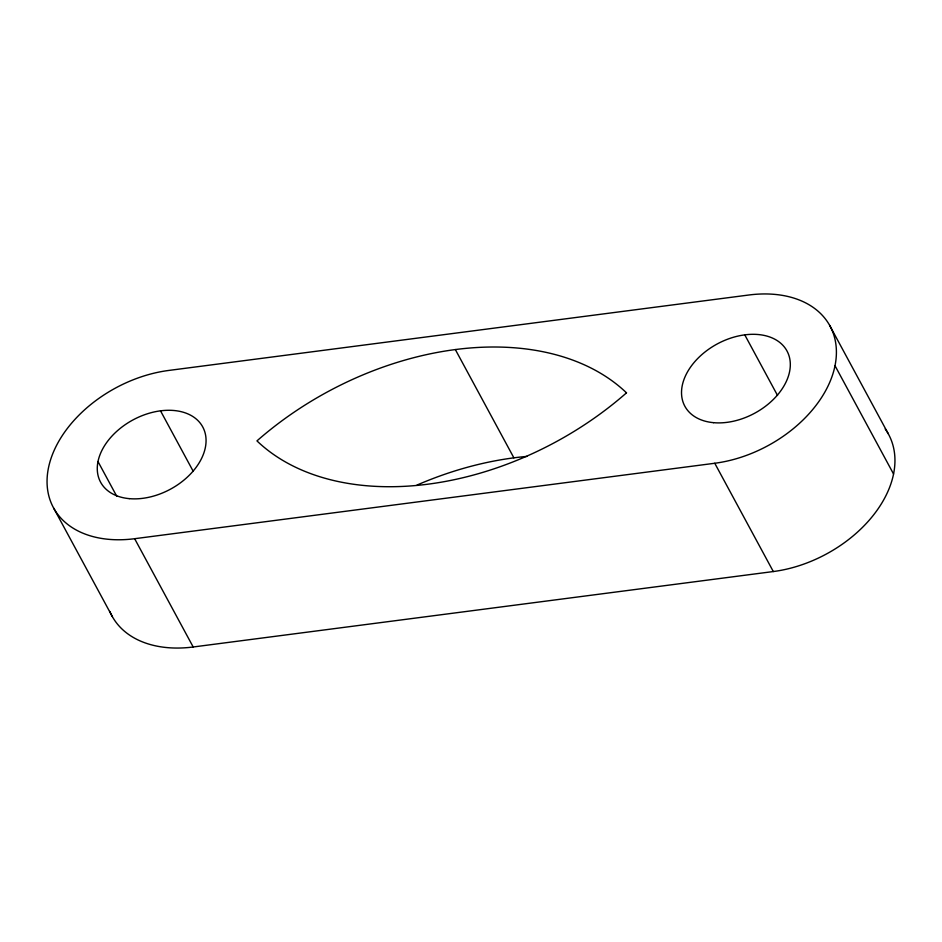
<?xml version="1.0" encoding="UTF-8"?>
<svg xmlns="http://www.w3.org/2000/svg" width="942" height="942" viewBox="0 0 942 942"><rect width="100%" height="100%" fill="white"/><g stroke="black" fill="none" stroke-linecap="round" stroke-linejoin="round"><path stroke-width="1.41" d="M835.012 365.72A111.662 75.725 -28.4 0 0 748.808 295.011L168.689 370.453A111.662 75.725 -28.4 0 0 48.442 467.997A111.662 75.725 -28.4 0 0 134.647 538.706L714.766 463.264A111.662 75.725 -28.4 0 0 835.012 365.72L893.558 474.003M109.825 611.452A111.662 75.725 -28.4 0 0 193.192 646.989L773.311 571.547A111.662 75.725 -28.4 0 0 873.646 514.862A111.662 75.725 -28.4 0 0 885.209 428.94M829.69 325.449L888.247 433.732M744.769 334.857L777.527 395.44M714.766 463.264L773.311 571.547M455.339 349.553L513.885 457.836M160.517 410.83L193.275 471.412M97.992 461.556L116.808 496.363M134.647 538.706L193.192 646.989M53.753 508.268L112.31 616.551M417.023 485.059A268.282 181.936 -28.4 0 1 526.849 456.423M626.501 392.838A268.282 181.936 -28.4 0 0 256.954 440.891A268.282 181.936 -28.4 0 0 626.501 392.838M713.483 422.664A58.063 39.376 -28.4 0 0 790.055 360.539A58.063 39.376 -28.4 0 0 704.227 352.602A58.063 39.376 -28.4 0 0 713.483 422.664M129.219 498.636A58.063 39.376 -28.4 0 0 205.803 436.511A58.063 39.376 -28.4 0 0 119.964 428.586A58.063 39.376 -28.4 0 0 129.219 498.636"/></g></svg>
